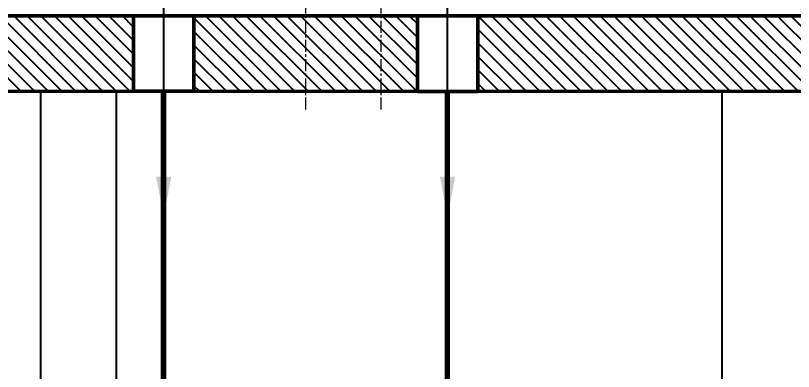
# Model space of a CAD drawing. Header units: millimetres. Extents: x 16084 to 24556, y -3303 to 19570.
# Drawn here: x 18134 to 20189, y 15459 to 16400 of the extents above; entities that cross this region are included whole.
import ezdxf

# ---------------------------------------------------------------- set-up
doc = ezdxf.new("R2010")
doc.units = ezdxf.units.MM
doc.header["$MEASUREMENT"] = 0
doc.linetypes.add('$2$CENTER', pattern=[50.8, 31.75, -6.35, 6.35, -6.35])
for name, color, linetype in [('$1$PDF_0', 7, 'Continuous'), ('AA_Architecture', 7, 'Continuous'), ('AA_Rail', 7, 'Continuous'), ('AA_Rope', 7, 'Continuous')]:
    doc.layers.add(name, color=color, linetype=linetype)
doc.layers.add('$1$Wall', color=1, linetype='Continuous', lineweight=50)
doc.layers.add('$2$CL', color=2, linetype='$2$CENTER', lineweight=0)
doc.layers.add('AA_Datum', color=7, linetype='Continuous', plot=False)
doc.styles.add('Century Gothic$001H0', font='cent.shx')
doc.dimstyles.new('Copy of ISO-25', dxfattribs={"dimtxt": 250, "dimasz": 80, "dimexe": 1.25, "dimexo": 0.625, "dimtad": 1, "dimtxsty": 'Century Gothic$001H0', "dimblk": 'ARCHTICK', "dimcen": 2.5, "dimadec": 0, "dimazin": 0, "dimtfac": 1, "dimtmove": 0, "dimatfit": 3, "dimfxl": 1, "dimarcsym": 0})

# ---------------------------------------------------------------- blocks, each defined once
blk = doc.blocks.new('_ArchTick')
at = {"color": 0, "linetype": 'ByBlock', "const_width": 0.15}
blk.add_lwpolyline([(-0.5, -0.5), (0.5, 0.5)], dxfattribs=at)
blk = doc.blocks.new('*D11')
at = {"color": 0, "lineweight": -2, "transparency": 16777216}
for p, q in [((20199.375, 16200), (16998.75, 16200)), ((17000, -1000), (17000, 16200)), ((20199.375, -1000), (16998.75, -1000))]:
    blk.add_line(p, q, dxfattribs=at)
at = {"layer": 'Defpoints', "color": 0, "transparency": 16777216}
for p in [(17000, 16200), (20200, 16200), (20200, -1000)]:
    blk.add_point(p, dxfattribs=at)
at = {"color": 0, "lineweight": -2, "transparency": 16777216, "xscale": 80, "yscale": 80, "zscale": 80}
for p, rotation in [((17000, 16200), 90), ((17000, -1000), 270)]:
    blk.add_blockref('_ArchTick', p, dxfattribs=dict(at, rotation=rotation))
at = {"color": 0, "transparency": 16777216, "insert": (16874.375, 7600), "char_height": 250, "attachment_point": 5, "rotation": 90, "style": 'Century Gothic$001H0'}
blk.add_mtext('SHAFT TOTAL HEIGHT 17200', dxfattribs=at)

msp = doc.modelspace()

# ---------------------------------------------------------------- hatches: boundary and pattern name
at = {"ltscale": 4}
h = msp.add_hatch(dxfattribs=at)
h.set_pattern_fill('ANSI31', color=256, scale=8, angle=90)
h.set_pattern_definition([(135, (91611.166, 43530.816), (-17.960512, -17.960512), [])])
h.paths.add_polyline_path([(17757.924, 16199.693), (18445.207, 16199.693), (18445.207, 16399.433), (17757.924, 16399.433)], is_closed=False)
h = msp.add_hatch(dxfattribs=at)
h.set_pattern_fill('ANSI31', color=256, scale=8, angle=90)
h.set_pattern_definition([(135, (91651.166, 43530.816), (-17.960512, -17.960512), [])])
h.paths.add_polyline_path([(18604.793, 16199.407), (19195.338, 16199.407), (19195.338, 16399.181), (18604.793, 16399.181)], is_closed=False)
h = msp.add_hatch(dxfattribs=at)
h.set_pattern_fill('ANSI31', color=256, scale=8, angle=90)
h.set_pattern_definition([(135, (91976.166, 43530.816), (-17.960512, -17.960512), [])])
h.paths.add_polyline_path([(19354.662, 16199.614), (20492.121, 16199.614), (20492.121, 16399.208), (19354.662, 16399.208)], is_closed=False)

# ---------------------------------------------------------------- linework, layer by layer
at = {"layer": '$1$PDF_0', "transparency": 33554559}
for points in [[(18531.673, 16040.989), (18518.327, 16040.989), (18531.673, 15906.811)], [(18518.327, 16040.989), (18531.673, 15906.811), (18518.327, 15906.811)], [(19281.673, 16040.851), (19268.327, 16040.851), (19281.673, 15906.672)], [(19268.327, 16040.851), (19281.673, 15906.672), (19268.327, 15906.672)], [(18545.139, 15973.865), (18524.881, 15867.57), (18504.861, 15973.865)], [(19295.139, 15973.726), (19274.881, 15867.432), (19254.861, 15973.726)]]:
    msp.add_solid(points, dxfattribs=at)
at = {"layer": '$1$Wall'}
for points in [[(20420.257, 16399.181), (17829.868, 16399.181)], [(17764.245, 16199.215), (20485.801, 16199.693), (20485.801, 16199.693)]]:
    msp.add_lwpolyline(points, dxfattribs=at)
for points in [[(18445.207, 16399.383), (18604.793, 16399.383), (18604.793, 16199.89), (18445.207, 16199.89)], [(19195.338, 16399.203), (19354.662, 16399.203), (19354.662, 16199.25), (19195.338, 16199.25)]]:
    msp.add_lwpolyline(points, close=True, dxfattribs=at)
at = {"layer": '$2$CL'}
for p, q in [((18900.55, 16151.167), (18900.55, 16634.001)), ((19099.45, 16151.167), (19099.45, 16634.001))]:
    msp.add_line(p, q, dxfattribs=at)
for p, q in [((18390.02, 16399.181), (19910.025, 16399.181)), ((17764.245, 16199.693), (19928.383, 16199.693))]:
    msp.add_line(p, q)
at = {"ltscale": 4}
msp.add_line((18604.793, 16399.383), (18604.793, 16199.89), dxfattribs=at)
at = {"layer": 'AA_Architecture'}
for p, q in [((18200, 12000), (18200, 16200)), ((18400, 12000), (18400, 16200)), ((20000, 12000), (20000, 16200))]:
    msp.add_line(p, q, dxfattribs=at)
at = {"layer": 'AA_Datum'}
for p, q in [((18510, 16200), (18540, 16200)), ((18525, -1000), (18525, 16200)), ((19260, 16200), (19290, 16200)), ((19275, -1000), (19275, 16200))]:
    msp.add_line(p, q, dxfattribs=at)
at = {"layer": 'AA_Rail'}
for p, q in [((18520.35, -1000), (18520.35, 16200)), ((18529.65, -1000), (18529.65, 16200)), ((19270.5, -1000), (19270.5, 16200)), ((19279.5, -1000), (19279.5, 16200))]:
    msp.add_line(p, q, dxfattribs=at)
at = {"layer": 'AA_Rope'}
for p, q in [((19275, 2300), (19275, 17407.091)), ((18525, 15347.128), (18525, 16806.575))]:
    msp.add_line(p, q, dxfattribs=at)

# ---------------------------------------------------------------- dimensions: what is measured, and where the dimension line sits
dim = msp.add_linear_dim(base=(17000, 16200), p1=(20200, -1000), p2=(20200, 16200), angle=90, text='SHAFT TOTAL HEIGHT <>', dimstyle='Copy of ISO-25')
dim.commit()
dim.dimension.update_dxf_attribs({"geometry": '*D11', "text_midpoint": (16874.375, 7600)})

doc.saveas('drawing.dxf')
